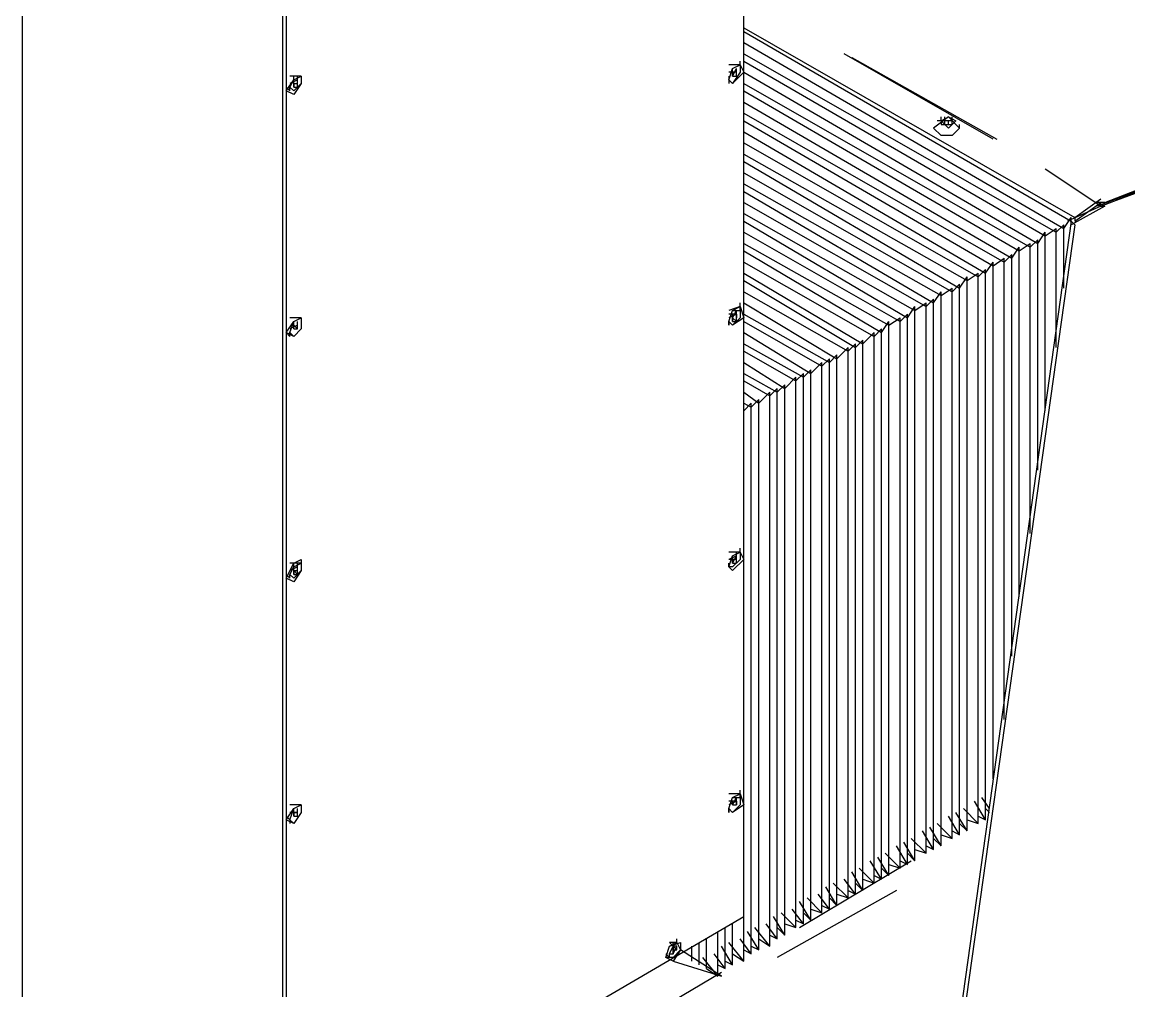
# Model space of a CAD drawing. Header units: inches. Extents: x 144 to 9879, y -166 to 6992.
# Drawn here: x 9124.8 to 9481.1, y 3158.7 to 3470.8 of the extents above; entities that cross this region are included whole.
import ezdxf

# ---------------------------------------------------------------- set-up
doc = ezdxf.new("R2010")
doc.units = ezdxf.units.IN
doc.header["$MEASUREMENT"] = 0

msp = doc.modelspace()

# ---------------------------------------------------------------- linework, layer by layer
at = {"color": 7}
for points in [[(9357.12, 3181.5), (9357.12, 3731.27)], [(9124.75, 3694.14), (9124.75, 3145.57)], [(9208.6, 3646.23), (9208.6, 3097.66)], [(9208.6, 3646.23), (9208.6, 3097.66)], [(9209.79, 3645.04), (9209.79, 3096.46)], [(9357.12, 3468.96), (9463.72, 3407.88)], [(9357.12, 3467.77), (9462.52, 3406.68)], [(9357.12, 3464.17), (9460.13, 3404.28)], [(9357.12, 3460.58), (9457.73, 3403.09)], [(9437.37, 3433.03), (9389.46, 3460.58)], [(9355.92, 3456.99), (9355.92, 3454.59), (9353.52, 3451), (9352.33, 3452.2), (9353.52, 3455.79), (9355.92, 3456.99)], [(9355.92, 3456.99), (9352.33, 3456.99)], [(9355.92, 3456.99), (9357.12, 3454.59), (9353.52, 3451), (9352.33, 3452.2), (9353.52, 3455.79), (9355.92, 3456.99)], [(9355.92, 3456.99), (9355.92, 3458.18)], [(9357.12, 3458.18), (9454.14, 3401.89)], [(9391.85, 3459.38), (9438.57, 3433.03)], [(9214.58, 3453.39), (9214.58, 3451), (9212.19, 3447.4), (9209.79, 3448.6), (9212.19, 3452.2), (9214.58, 3453.39)], [(9214.58, 3453.39), (9214.58, 3451), (9212.19, 3448.6), (9210.99, 3449.8), (9212.19, 3452.2), (9214.58, 3453.39)], [(9213.39, 3453.39), (9210.99, 3453.39)], [(9212.19, 3451), (9212.19, 3453.39)], [(9214.58, 3453.39), (9212.19, 3453.39)], [(9213.39, 3452.2), (9213.39, 3453.39)], [(9213.39, 3452.2), (9213.39, 3453.39)], [(9213.39, 3452.2), (9213.39, 3453.39)], [(9213.39, 3451), (9213.39, 3453.39)], [(9213.39, 3452.2), (9213.39, 3453.39)], [(9354.72, 3454.59), (9352.33, 3454.59)], [(9354.72, 3454.59), (9352.33, 3454.59)], [(9352.33, 3453.39), (9352.33, 3452.2)], [(9353.52, 3453.39), (9354.72, 3455.79)], [(9353.52, 3454.59), (9353.52, 3455.79)], [(9353.52, 3453.39), (9353.52, 3454.59)], [(9353.52, 3453.39), (9353.52, 3454.59)], [(9353.52, 3454.59), (9353.52, 3453.39)], [(9353.52, 3453.39), (9354.72, 3453.39)], [(9353.52, 3453.39), (9354.72, 3453.39)], [(9353.52, 3453.39), (9354.72, 3453.39)], [(9353.52, 3453.39), (9354.72, 3453.39)], [(9354.72, 3454.59), (9354.72, 3455.79)], [(9354.72, 3454.59), (9354.72, 3455.79)], [(9354.72, 3454.59), (9354.72, 3455.79)], [(9354.72, 3454.59), (9354.72, 3455.79)], [(9354.72, 3454.59), (9354.72, 3455.79)], [(9354.72, 3454.59), (9354.72, 3455.79)], [(9354.72, 3453.39), (9354.72, 3455.79)], [(9354.72, 3454.59), (9354.72, 3455.79)], [(9354.72, 3454.59), (9354.72, 3455.79)], [(9354.72, 3453.39), (9354.72, 3455.79)], [(9354.72, 3454.59), (9354.72, 3455.79)], [(9354.72, 3454.59), (9354.72, 3455.79)], [(9354.72, 3453.39), (9354.72, 3454.59)], [(9357.12, 3454.59), (9451.74, 3399.49)], [(9472.1, 3411.47), (9581.1, 3453.39)], [(9473.3, 3412.67), (9581.1, 3454.59)], [(9209.79, 3449.8), (9210.99, 3448.6)], [(9213.39, 3452.2), (9210.99, 3451)], [(9210.99, 3448.6), (9210.99, 3449.8)], [(9212.19, 3451), (9212.19, 3452.2)], [(9212.19, 3449.8), (9212.19, 3452.2)], [(9212.19, 3451), (9212.19, 3452.2)], [(9212.19, 3449.8), (9212.19, 3451)], [(9212.19, 3451), (9213.39, 3451)], [(9212.19, 3451), (9213.39, 3451)], [(9212.19, 3451), (9212.19, 3449.8)], [(9212.19, 3451), (9212.19, 3449.8)], [(9212.19, 3449.8), (9213.39, 3449.8)], [(9212.19, 3449.8), (9213.39, 3449.8)], [(9212.19, 3449.8), (9213.39, 3449.8)], [(9212.19, 3449.8), (9213.39, 3449.8)], [(9213.39, 3451), (9213.39, 3452.2)], [(9213.39, 3449.8), (9213.39, 3452.2)], [(9213.39, 3451), (9213.39, 3452.2)], [(9213.39, 3449.8), (9213.39, 3452.2)], [(9213.39, 3449.8), (9213.39, 3451)], [(9352.33, 3452.2), (9352.33, 3451)], [(9357.12, 3451), (9449.35, 3398.3)], [(9581.1, 3452.2), (9470.91, 3411.47)], [(9582.3, 3452.2), (9472.1, 3411.47)], [(9357.12, 3448.6), (9445.75, 3397.1)], [(9357.12, 3445.01), (9443.36, 3394.7)], [(9357.12, 3441.42), (9440.96, 3393.5)], [(9357.12, 3439.02), (9437.37, 3392.31)], [(9426.59, 3436.62), (9422.99, 3440.22), (9418.2, 3436.62)], [(9421.8, 3439.02), (9419.4, 3439.02)], [(9420.6, 3439.02), (9420.6, 3440.22)], [(9420.6, 3439.02), (9422.99, 3440.22), (9425.39, 3439.02), (9422.99, 3436.62), (9420.6, 3439.02)], [(9424.19, 3439.02), (9420.6, 3439.02)], [(9421.8, 3439.02), (9420.6, 3439.02)], [(9420.6, 3439.02), (9420.6, 3437.82), (9421.8, 3437.82)], [(9424.19, 3439.02), (9420.6, 3439.02)], [(9420.6, 3439.02), (9421.8, 3437.82)], [(9421.8, 3437.82), (9421.8, 3440.22)], [(9421.8, 3439.02), (9421.8, 3440.22)], [(9421.8, 3437.82), (9421.8, 3440.22)], [(9421.8, 3437.82), (9421.8, 3439.02)], [(9421.8, 3437.82), (9421.8, 3439.02)], [(9421.8, 3437.82), (9421.8, 3439.02)], [(9422.99, 3437.82), (9422.99, 3439.02)], [(9424.19, 3437.82), (9424.19, 3440.22)], [(9424.19, 3439.02), (9424.19, 3440.22)], [(9424.19, 3437.82), (9424.19, 3440.22)], [(9424.19, 3437.82), (9424.19, 3440.22)], [(9424.19, 3437.82), (9424.19, 3439.02)], [(9424.19, 3437.82), (9424.19, 3439.02)], [(9424.19, 3437.82), (9424.19, 3439.02)], [(9424.19, 3437.82), (9424.19, 3439.02)], [(9357.12, 3435.43), (9434.97, 3389.91)], [(9426.59, 3436.62), (9424.19, 3434.23), (9420.6, 3434.23), (9418.2, 3436.62)], [(9421.8, 3437.82), (9424.19, 3437.82)], [(9421.8, 3437.82), (9422.99, 3437.82)], [(9422.99, 3437.82), (9424.19, 3437.82)], [(9426.59, 3436.62), (9426.59, 3437.82)], [(9357.12, 3431.83), (9432.58, 3388.71)], [(9357.12, 3428.24), (9428.98, 3387.52)], [(9357.12, 3425.84), (9426.59, 3385.12)], [(9357.12, 3422.25), (9424.19, 3383.92)], [(9472.1, 3411.47), (9454.14, 3423.45)], [(9357.12, 3418.66), (9420.6, 3382.73)], [(9357.12, 3416.26), (9418.2, 3380.33)], [(9463.72, 3407.88), (9472.1, 3413.87)], [(9357.12, 3412.67), (9415.81, 3379.13)], [(9472.1, 3411.47), (9461.32, 3406.68)], [(9473.3, 3411.47), (9462.52, 3405.48)], [(9463.72, 3406.68), (9472.1, 3412.67)], [(9473.3, 3412.67), (9470.91, 3412.67)], [(9472.1, 3411.47), (9472.1, 3412.67)], [(9472.1, 3411.47), (9472.1, 3412.67)], [(9472.1, 3411.47), (9472.1, 3412.67)], [(9472.1, 3411.47), (9472.1, 3412.67)], [(9472.1, 3411.47), (9473.3, 3411.47)], [(9357.12, 3409.08), (9412.21, 3377.93)], [(9357.12, 3406.68), (9409.82, 3375.54)], [(9462.52, 3406.68), (9420.6, 3107.24)], [(9460.13, 3404.28), (9462.52, 3407.88)], [(9462.52, 3405.48), (9462.52, 3407.88)], [(9462.52, 3406.68), (9463.72, 3405.48)], [(9463.72, 3407.88), (9463.72, 3406.68)], [(9357.12, 3403.09), (9407.42, 3374.34)], [(9463.72, 3405.48), (9421.8, 3107.24)], [(9451.74, 3399.49), (9454.14, 3403.09)], [(9454.14, 3401.89), (9457.73, 3404.28)], [(9454.14, 3345.59), (9454.14, 3403.09)], [(9457.73, 3403.09), (9460.13, 3405.48)], [(9457.73, 3365.96), (9457.73, 3404.28)], [(9460.13, 3385.12), (9460.13, 3405.48)], [(9357.12, 3399.49), (9403.83, 3373.14)], [(9445.75, 3397.1), (9449.35, 3399.49)], [(9449.35, 3398.3), (9451.74, 3400.69)], [(9449.35, 3306.07), (9449.35, 3399.49)], [(9451.74, 3326.43), (9451.74, 3400.69)], [(9357.12, 3397.1), (9401.43, 3370.75)], [(9440.96, 3393.5), (9443.36, 3395.9)], [(9443.36, 3394.7), (9445.75, 3398.3)], [(9443.36, 3266.54), (9443.36, 3395.9)], [(9445.75, 3285.71), (9445.75, 3398.3)], [(9357.12, 3393.5), (9399.04, 3369.55)], [(9434.97, 3389.91), (9437.37, 3393.5)], [(9437.37, 3392.31), (9440.96, 3394.7)], [(9437.37, 3227.02), (9437.37, 3393.5)], [(9440.96, 3246.18), (9440.96, 3394.7)], [(9357.12, 3389.91), (9395.45, 3367.15)], [(9428.98, 3387.52), (9432.58, 3389.91)], [(9432.58, 3388.71), (9434.97, 3391.11)], [(9432.58, 3212.64), (9432.58, 3389.91)], [(9434.97, 3213.84), (9434.97, 3391.11)], [(9357.12, 3387.52), (9393.05, 3365.96)], [(9424.19, 3383.92), (9426.59, 3386.32)], [(9426.59, 3385.12), (9428.98, 3388.71)], [(9426.59, 3209.05), (9426.59, 3386.32)], [(9428.98, 3210.25), (9428.98, 3388.71)], [(9357.12, 3383.92), (9390.66, 3364.76)], [(9418.2, 3380.33), (9420.6, 3383.92)], [(9420.6, 3382.73), (9424.19, 3385.12)], [(9420.6, 3205.46), (9420.6, 3383.92)], [(9424.19, 3207.85), (9424.19, 3385.12)], [(9355.92, 3379.13), (9352.33, 3377.93)], [(9355.92, 3379.13), (9357.12, 3375.54), (9353.52, 3373.14), (9352.33, 3374.34), (9353.52, 3377.93), (9355.92, 3379.13)], [(9355.92, 3377.93), (9355.92, 3380.33)], [(9357.12, 3380.33), (9387.06, 3362.36)], [(9409.82, 3375.54), (9412.21, 3379.13)], [(9412.21, 3377.93), (9415.81, 3380.33)], [(9412.21, 3200.67), (9412.21, 3379.13)], [(9415.81, 3379.13), (9418.2, 3381.53)], [(9415.81, 3203.06), (9415.81, 3380.33)], [(9418.2, 3204.26), (9418.2, 3381.53)], [(9214.58, 3375.54), (9214.58, 3371.95), (9212.19, 3369.55), (9209.79, 3370.75), (9212.19, 3374.34), (9214.58, 3375.54)], [(9214.58, 3375.54), (9214.58, 3371.95), (9212.19, 3369.55), (9210.99, 3370.75), (9212.19, 3374.34), (9214.58, 3375.54)], [(9213.39, 3375.54), (9210.99, 3375.54)], [(9214.58, 3375.54), (9212.19, 3375.54)], [(9355.92, 3377.93), (9355.92, 3375.54), (9353.52, 3373.14), (9352.33, 3374.34), (9353.52, 3377.93), (9355.92, 3377.93)], [(9354.72, 3376.74), (9352.33, 3376.74)], [(9354.72, 3376.74), (9352.33, 3375.54)], [(9353.52, 3375.54), (9354.72, 3377.93)], [(9353.52, 3375.54), (9353.52, 3376.74)], [(9353.52, 3374.34), (9353.52, 3375.54)], [(9353.52, 3375.54), (9354.72, 3374.34)], [(9353.52, 3375.54), (9354.72, 3374.34)], [(9353.52, 3375.54), (9353.52, 3374.34)], [(9353.52, 3375.54), (9353.52, 3374.34)], [(9354.72, 3376.74), (9354.72, 3377.93)], [(9354.72, 3376.74), (9354.72, 3377.93)], [(9354.72, 3376.74), (9354.72, 3377.93)], [(9354.72, 3376.74), (9354.72, 3377.93)], [(9354.72, 3375.54), (9354.72, 3377.93)], [(9354.72, 3376.74), (9354.72, 3377.93)], [(9354.72, 3375.54), (9354.72, 3376.74)], [(9354.72, 3376.74), (9354.72, 3375.54)], [(9354.72, 3376.74), (9354.72, 3375.54)], [(9354.72, 3374.34), (9354.72, 3376.74)], [(9354.72, 3375.54), (9354.72, 3376.74)], [(9354.72, 3374.34), (9354.72, 3376.74)], [(9354.72, 3374.34), (9354.72, 3375.54)], [(9357.12, 3376.74), (9384.67, 3361.17)], [(9403.83, 3373.14), (9407.42, 3375.54)], [(9407.42, 3374.34), (9409.82, 3376.74)], [(9407.42, 3198.27), (9407.42, 3375.54)], [(9409.82, 3199.47), (9409.82, 3376.74)], [(9213.39, 3373.14), (9210.99, 3371.95)], [(9212.19, 3373.14), (9212.19, 3374.34)], [(9212.19, 3371.95), (9212.19, 3374.34)], [(9212.19, 3373.14), (9212.19, 3374.34)], [(9212.19, 3371.95), (9212.19, 3373.14)], [(9212.19, 3373.14), (9213.39, 3371.95)], [(9212.19, 3373.14), (9213.39, 3371.95)], [(9212.19, 3371.95), (9212.19, 3373.14)], [(9212.19, 3371.95), (9212.19, 3373.14)], [(9212.19, 3371.95), (9212.19, 3373.14)], [(9212.19, 3371.95), (9213.39, 3371.95)], [(9212.19, 3371.95), (9213.39, 3371.95)], [(9212.19, 3371.95), (9213.39, 3371.95)], [(9212.19, 3371.95), (9213.39, 3371.95)], [(9213.39, 3373.14), (9213.39, 3374.34)], [(9213.39, 3373.14), (9213.39, 3374.34)], [(9213.39, 3373.14), (9213.39, 3374.34)], [(9213.39, 3371.95), (9213.39, 3374.34)], [(9213.39, 3373.14), (9213.39, 3374.34)], [(9213.39, 3371.95), (9213.39, 3373.14)], [(9213.39, 3371.95), (9213.39, 3373.14)], [(9213.39, 3371.95), (9213.39, 3373.14)], [(9213.39, 3371.95), (9213.39, 3373.14)], [(9213.39, 3371.95), (9213.39, 3373.14)], [(9352.33, 3374.34), (9352.33, 3373.14)], [(9352.33, 3373.14), (9352.33, 3374.34)], [(9353.52, 3374.34), (9354.72, 3374.34)], [(9353.52, 3374.34), (9354.72, 3374.34)], [(9357.12, 3374.34), (9382.27, 3359.97)], [(9399.04, 3369.55), (9401.43, 3371.95)], [(9401.43, 3370.75), (9403.83, 3374.34)], [(9401.43, 3194.68), (9401.43, 3371.95)], [(9403.83, 3195.87), (9403.83, 3374.34)], [(9209.79, 3370.75), (9210.99, 3369.55)], [(9210.99, 3369.55), (9210.99, 3370.75)], [(9357.12, 3370.75), (9378.68, 3357.57)], [(9393.05, 3365.96), (9395.45, 3368.35)], [(9395.45, 3367.15), (9399.04, 3370.75)], [(9395.45, 3191.08), (9395.45, 3368.35)], [(9399.04, 3193.48), (9399.04, 3370.75)], [(9357.12, 3367.15), (9376.28, 3356.37)], [(9357.12, 3364.76), (9373.89, 3355.18)], [(9387.06, 3362.36), (9390.66, 3365.96)], [(9390.66, 3364.76), (9393.05, 3367.15)], [(9390.66, 3188.69), (9390.66, 3365.96)], [(9393.05, 3189.89), (9393.05, 3367.15)], [(9357.12, 3361.17), (9370.29, 3352.78)], [(9378.68, 3357.57), (9382.27, 3361.17)], [(9382.27, 3359.97), (9384.67, 3362.36)], [(9382.27, 3183.9), (9382.27, 3361.17)], [(9384.67, 3361.17), (9387.06, 3363.56)], [(9384.67, 3185.09), (9384.67, 3362.36)], [(9387.06, 3186.29), (9387.06, 3363.56)], [(9357.12, 3357.57), (9367.9, 3351.58)], [(9373.89, 3355.18), (9376.28, 3357.57)], [(9376.28, 3356.37), (9378.68, 3358.77)], [(9376.28, 3180.3), (9376.28, 3357.57)], [(9378.68, 3181.5), (9378.68, 3358.77)], [(9357.12, 3355.18), (9365.5, 3350.39)], [(9367.9, 3351.58), (9370.29, 3353.98)], [(9370.29, 3352.78), (9373.89, 3356.37)], [(9370.29, 3176.71), (9370.29, 3353.98)], [(9373.89, 3179.11), (9373.89, 3356.37)], [(9357.12, 3351.58), (9361.91, 3347.99)], [(9361.91, 3347.99), (9365.5, 3351.58)], [(9365.5, 3350.39), (9367.9, 3352.78)], [(9365.5, 3173.12), (9365.5, 3351.58)], [(9367.9, 3175.51), (9367.9, 3352.78)], [(9357.12, 3347.99), (9359.51, 3346.79)], [(9357.12, 3345.59), (9359.51, 3347.99)], [(9359.51, 3346.79), (9361.91, 3349.19)], [(9359.51, 3170.72), (9359.51, 3347.99)], [(9361.91, 3171.92), (9361.91, 3349.19)], [(9355.92, 3300.08), (9355.92, 3297.68), (9353.52, 3295.29), (9352.33, 3295.29), (9353.52, 3298.88), (9355.92, 3300.08)], [(9355.92, 3300.08), (9352.33, 3300.08)], [(9355.92, 3300.08), (9357.12, 3297.68), (9353.52, 3294.09), (9352.33, 3295.29), (9353.52, 3298.88), (9355.92, 3300.08)], [(9354.72, 3298.88), (9354.72, 3300.08)], [(9354.72, 3297.68), (9354.72, 3300.08)], [(9355.92, 3300.08), (9355.92, 3301.28)], [(9214.58, 3297.68), (9214.58, 3294.09), (9212.19, 3290.5), (9209.79, 3291.7), (9212.19, 3296.49), (9214.58, 3297.68)], [(9214.58, 3296.49), (9214.58, 3294.09), (9212.19, 3291.7), (9210.99, 3292.89), (9212.19, 3295.29), (9214.58, 3296.49)], [(9213.39, 3296.49), (9210.99, 3296.49)], [(9212.19, 3294.09), (9212.19, 3296.49)], [(9214.58, 3296.49), (9212.19, 3296.49)], [(9213.39, 3295.29), (9213.39, 3296.49)], [(9213.39, 3295.29), (9213.39, 3296.49)], [(9213.39, 3295.29), (9213.39, 3296.49)], [(9213.39, 3294.09), (9213.39, 3296.49)], [(9213.39, 3295.29), (9213.39, 3296.49)], [(9354.72, 3298.88), (9352.33, 3297.68)], [(9354.72, 3297.68), (9352.33, 3297.68)], [(9352.33, 3296.49), (9352.33, 3295.29)], [(9352.33, 3295.29), (9352.33, 3296.49)], [(9353.52, 3296.49), (9354.72, 3298.88)], [(9353.52, 3297.68), (9353.52, 3298.88)], [(9353.52, 3296.49), (9353.52, 3297.68)], [(9353.52, 3296.49), (9353.52, 3297.68)], [(9353.52, 3297.68), (9353.52, 3296.49)], [(9353.52, 3296.49), (9354.72, 3296.49)], [(9353.52, 3296.49), (9354.72, 3296.49)], [(9353.52, 3296.49), (9354.72, 3296.49)], [(9353.52, 3296.49), (9354.72, 3296.49)], [(9354.72, 3297.68), (9354.72, 3298.88)], [(9354.72, 3297.68), (9354.72, 3298.88)], [(9354.72, 3297.68), (9354.72, 3298.88)], [(9354.72, 3297.68), (9354.72, 3298.88)], [(9354.72, 3297.68), (9354.72, 3298.88)], [(9354.72, 3296.49), (9354.72, 3298.88)], [(9354.72, 3297.68), (9354.72, 3298.88)], [(9354.72, 3297.68), (9354.72, 3298.88)], [(9354.72, 3296.49), (9354.72, 3298.88)], [(9354.72, 3297.68), (9354.72, 3298.88)], [(9354.72, 3296.49), (9354.72, 3297.68)], [(9209.79, 3292.89), (9210.99, 3291.7)], [(9213.39, 3295.29), (9210.99, 3294.09)], [(9210.99, 3291.7), (9210.99, 3292.89)], [(9212.19, 3294.09), (9212.19, 3295.29)], [(9212.19, 3294.09), (9212.19, 3295.29)], [(9212.19, 3294.09), (9212.19, 3295.29)], [(9212.19, 3292.89), (9212.19, 3294.09)], [(9212.19, 3294.09), (9213.39, 3292.89)], [(9212.19, 3294.09), (9213.39, 3294.09)], [(9212.19, 3294.09), (9213.39, 3292.89)], [(9212.19, 3294.09), (9213.39, 3294.09)], [(9212.19, 3294.09), (9212.19, 3292.89)], [(9212.19, 3294.09), (9212.19, 3292.89)], [(9212.19, 3292.89), (9213.39, 3292.89)], [(9212.19, 3292.89), (9213.39, 3292.89)], [(9213.39, 3294.09), (9213.39, 3295.29)], [(9213.39, 3292.89), (9213.39, 3295.29)], [(9213.39, 3294.09), (9213.39, 3295.29)], [(9213.39, 3292.89), (9213.39, 3295.29)], [(9213.39, 3292.89), (9213.39, 3294.09)], [(9355.92, 3222.22), (9352.33, 3222.22)], [(9355.92, 3222.22), (9357.12, 3218.63), (9353.52, 3216.24), (9352.33, 3217.43), (9353.52, 3221.03), (9355.92, 3222.22)], [(9355.92, 3221.03), (9355.92, 3223.42)], [(9214.58, 3218.63), (9214.58, 3216.24), (9212.19, 3212.64), (9209.79, 3213.84), (9212.19, 3217.43), (9214.58, 3218.63)], [(9214.58, 3218.63), (9214.58, 3216.24), (9212.19, 3212.64), (9210.99, 3213.84), (9212.19, 3217.43), (9214.58, 3218.63)], [(9213.39, 3218.63), (9210.99, 3218.63)], [(9214.58, 3218.63), (9212.19, 3218.63)], [(9355.92, 3221.03), (9355.92, 3218.63), (9353.52, 3216.24), (9352.33, 3217.43), (9353.52, 3221.03), (9355.92, 3221.03)], [(9354.72, 3219.83), (9352.33, 3219.83)], [(9354.72, 3219.83), (9352.33, 3218.63)], [(9353.52, 3218.63), (9354.72, 3221.03)], [(9353.52, 3218.63), (9353.52, 3219.83)], [(9353.52, 3218.63), (9353.52, 3219.83)], [(9353.52, 3218.63), (9353.52, 3219.83)], [(9353.52, 3218.63), (9353.52, 3219.83)], [(9353.52, 3218.63), (9354.72, 3218.63)], [(9353.52, 3218.63), (9354.72, 3218.63)], [(9353.52, 3218.63), (9354.72, 3218.63)], [(9353.52, 3218.63), (9354.72, 3218.63)], [(9354.72, 3219.83), (9354.72, 3221.03)], [(9354.72, 3219.83), (9354.72, 3221.03)], [(9354.72, 3219.83), (9354.72, 3221.03)], [(9354.72, 3219.83), (9354.72, 3221.03)], [(9354.72, 3218.63), (9354.72, 3221.03)], [(9354.72, 3219.83), (9354.72, 3221.03)], [(9354.72, 3218.63), (9354.72, 3219.83)], [(9354.72, 3218.63), (9354.72, 3219.83)], [(9354.72, 3219.83), (9354.72, 3218.63)], [(9354.72, 3219.83), (9354.72, 3218.63)], [(9354.72, 3218.63), (9354.72, 3219.83)], [(9354.72, 3218.63), (9354.72, 3219.83)], [(9354.72, 3218.63), (9354.72, 3219.83)], [(9434.97, 3213.84), (9431.38, 3219.83)], [(9436.17, 3217.43), (9433.77, 3221.03)], [(9209.79, 3215.04), (9210.99, 3213.84)], [(9213.39, 3216.24), (9210.99, 3216.24)], [(9212.19, 3216.24), (9212.19, 3217.43)], [(9212.19, 3215.04), (9212.19, 3217.43)], [(9212.19, 3216.24), (9212.19, 3217.43)], [(9212.19, 3216.24), (9212.19, 3217.43)], [(9212.19, 3215.04), (9212.19, 3216.24)], [(9212.19, 3216.24), (9213.39, 3216.24)], [(9212.19, 3216.24), (9213.39, 3216.24)], [(9212.19, 3215.04), (9212.19, 3216.24)], [(9212.19, 3216.24), (9212.19, 3215.04)], [(9212.19, 3215.04), (9213.39, 3215.04)], [(9212.19, 3215.04), (9213.39, 3215.04)], [(9212.19, 3215.04), (9213.39, 3215.04)], [(9212.19, 3215.04), (9213.39, 3215.04)], [(9213.39, 3216.24), (9213.39, 3217.43)], [(9213.39, 3216.24), (9213.39, 3217.43)], [(9213.39, 3216.24), (9213.39, 3217.43)], [(9213.39, 3215.04), (9213.39, 3217.43)], [(9213.39, 3216.24), (9213.39, 3217.43)], [(9213.39, 3216.24), (9213.39, 3217.43)], [(9213.39, 3215.04), (9213.39, 3217.43)], [(9213.39, 3216.24), (9213.39, 3217.43)], [(9213.39, 3216.24), (9213.39, 3217.43)], [(9213.39, 3215.04), (9213.39, 3216.24)], [(9352.33, 3217.43), (9352.33, 3216.24)], [(9352.33, 3216.24), (9352.33, 3217.43)], [(9426.59, 3209.05), (9422.99, 3215.04)], [(9428.98, 3210.25), (9425.39, 3216.24)], [(9432.58, 3212.64), (9427.79, 3217.43)], [(9432.58, 3215.04), (9434.97, 3213.84)], [(9434.97, 3217.43), (9436.17, 3216.24)], [(9210.99, 3213.84), (9210.99, 3212.64)], [(9420.6, 3205.46), (9417.01, 3211.44)], [(9424.19, 3207.85), (9419.4, 3212.64)], [(9426.59, 3212.64), (9428.98, 3210.25)], [(9428.98, 3213.84), (9432.58, 3212.64)], [(9415.81, 3203.06), (9411.02, 3207.85)], [(9418.2, 3204.26), (9414.61, 3210.25)], [(9418.2, 3207.85), (9420.6, 3205.46)], [(9420.6, 3209.05), (9424.19, 3207.85)], [(9424.19, 3210.25), (9426.59, 3209.05)], [(9409.82, 3199.47), (9406.23, 3205.46)], [(9412.21, 3200.67), (9408.62, 3206.65)], [(9412.21, 3204.26), (9415.81, 3203.06)], [(9415.81, 3205.46), (9418.2, 3204.26)], [(9375.08, 3179.11), (9411.02, 3200.67)], [(9401.43, 3194.68), (9397.84, 3200.67)], [(9403.83, 3195.87), (9400.24, 3201.86)], [(9407.42, 3198.27), (9402.63, 3203.06)], [(9407.42, 3200.67), (9409.82, 3199.47)], [(9409.82, 3203.06), (9412.21, 3200.67)], [(9395.45, 3191.08), (9391.85, 3197.07)], [(9399.04, 3193.48), (9394.25, 3198.27)], [(9401.43, 3198.27), (9403.83, 3195.87)], [(9403.83, 3199.47), (9407.42, 3198.27)], [(9390.66, 3188.69), (9385.86, 3193.48)], [(9393.05, 3189.89), (9389.46, 3194.68)], [(9393.05, 3193.48), (9395.45, 3191.08)], [(9395.45, 3194.68), (9399.04, 3193.48)], [(9399.04, 3195.87), (9401.43, 3194.68)], [(9406.23, 3191.08), (9367.9, 3169.52)], [(9384.67, 3185.09), (9381.07, 3189.89)], [(9387.06, 3186.29), (9383.47, 3192.28)], [(9387.06, 3189.89), (9390.66, 3188.69)], [(9390.66, 3191.08), (9393.05, 3189.89)], [(9378.68, 3181.5), (9375.08, 3187.49)], [(9382.27, 3183.9), (9377.48, 3188.69)], [(9382.27, 3186.29), (9384.67, 3185.09)], [(9384.67, 3188.69), (9387.06, 3186.29)], [(9209.79, 3096.46), (9357.12, 3182.7)], [(9357.12, 3168.33), (9357.12, 3182.7)], [(9370.29, 3176.71), (9366.7, 3182.7)], [(9373.89, 3179.11), (9369.1, 3183.9)], [(9376.28, 3180.3), (9372.69, 3185.09)], [(9376.28, 3183.9), (9378.68, 3181.5)], [(9378.68, 3185.09), (9382.27, 3183.9)], [(9351.13, 3165.93), (9351.13, 3179.11)], [(9353.52, 3167.13), (9353.52, 3180.3)], [(9365.5, 3173.12), (9360.71, 3179.11)], [(9367.9, 3175.51), (9364.3, 3180.3)], [(9367.9, 3179.11), (9370.29, 3176.71)], [(9370.29, 3180.3), (9373.89, 3179.11)], [(9373.89, 3181.5), (9376.28, 3180.3)], [(9335.56, 3174.31), (9335.56, 3175.51)], [(9345.14, 3165.93), (9345.14, 3175.51)], [(9348.73, 3163.53), (9348.73, 3177.91)], [(9359.51, 3170.72), (9355.92, 3175.51)], [(9361.91, 3171.92), (9358.32, 3177.91)], [(9361.91, 3175.51), (9365.5, 3173.12)], [(9365.5, 3176.71), (9367.9, 3175.51)], [(9335.56, 3174.31), (9336.76, 3171.92), (9334.36, 3169.52), (9331.96, 3169.52), (9333.16, 3173.12), (9335.56, 3174.31)], [(9336.76, 3174.31), (9336.76, 3171.92), (9334.36, 3168.33), (9331.96, 3169.52), (9333.16, 3173.12), (9336.76, 3174.31)], [(9335.56, 3174.31), (9333.16, 3174.31)], [(9335.56, 3171.92), (9333.16, 3174.31)], [(9333.16, 3170.72), (9334.36, 3173.12)], [(9334.36, 3173.12), (9334.36, 3174.31)], [(9334.36, 3171.92), (9334.36, 3173.12)], [(9334.36, 3171.92), (9334.36, 3173.12)], [(9334.36, 3171.92), (9334.36, 3173.12)], [(9334.36, 3170.72), (9335.56, 3173.12)], [(9335.56, 3171.92), (9335.56, 3173.12), (9334.36, 3173.12)], [(9334.36, 3173.12), (9334.36, 3171.92)], [(9334.36, 3170.72), (9335.56, 3173.12)], [(9334.36, 3170.72), (9334.36, 3171.92)], [(9334.36, 3170.72), (9334.36, 3171.92)], [(9334.36, 3171.92), (9335.56, 3171.92)], [(9334.36, 3171.92), (9335.56, 3171.92)], [(9334.36, 3170.72), (9334.36, 3171.92)], [(9334.36, 3171.92), (9334.36, 3170.72)], [(9334.36, 3170.72), (9334.36, 3171.92)], [(9335.56, 3171.92), (9335.56, 3173.12)], [(9335.56, 3171.92), (9335.56, 3173.12)], [(9335.56, 3171.92), (9335.56, 3173.12)], [(9335.56, 3171.92), (9335.56, 3173.12)], [(9349.93, 3163.53), (9336.76, 3171.92)], [(9340.35, 3168.33), (9340.35, 3173.12)], [(9342.74, 3167.13), (9342.74, 3174.31)], [(9353.52, 3167.13), (9349.93, 3173.12)], [(9357.12, 3168.33), (9352.33, 3174.31)], [(9357.12, 3171.92), (9359.51, 3170.72)], [(9359.51, 3173.12), (9361.91, 3171.92)], [(9331.96, 3170.72), (9333.16, 3169.52)], [(9333.16, 3170.72), (9334.36, 3170.72)], [(9333.16, 3170.72), (9334.36, 3170.72)], [(9333.16, 3170.72), (9334.36, 3170.72)], [(9333.16, 3169.52), (9333.16, 3170.72)], [(9334.36, 3168.33), (9349.93, 3163.53)], [(9348.73, 3163.53), (9343.94, 3169.52)], [(9351.13, 3165.93), (9347.54, 3170.72)], [(9351.13, 3168.33), (9353.52, 3167.13)], [(9353.52, 3170.72), (9357.12, 3168.33)], [(9214.58, 3084.48), (9349.93, 3164.73)], [(9345.14, 3165.93), (9348.73, 3163.53)], [(9348.73, 3167.13), (9351.13, 3165.93)]]:
    msp.add_lwpolyline(points, dxfattribs=at)

doc.saveas('drawing.dxf')
